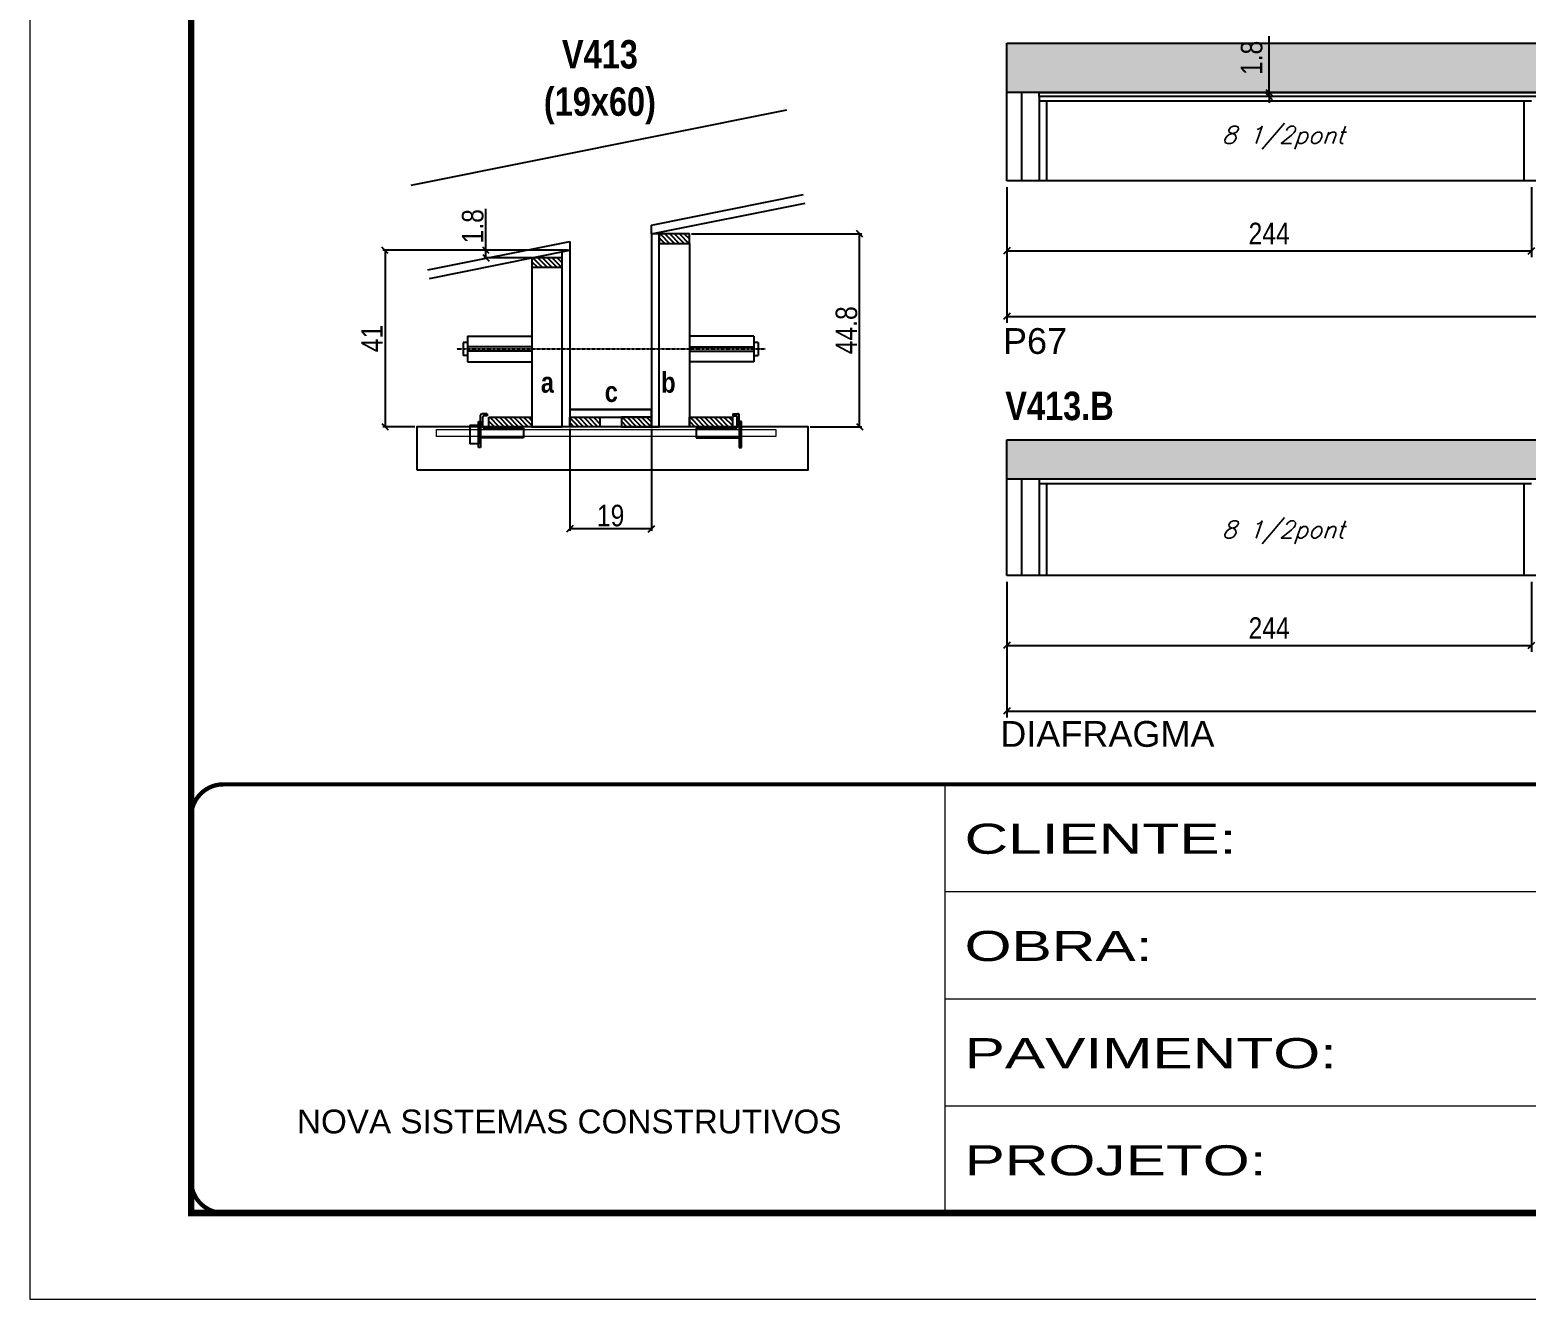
# Model space of a CAD drawing. Extents: x 3309 to 9590, y -2522 to 15424.
# Drawn here: x 6493 to 7189, y 10112 to 10702 of the extents above; entities that cross this region are included whole.
import ezdxf

# ---------------------------------------------------------------- set-up
doc = ezdxf.new("R2010")
doc.units = 0
for name, pattern in [('CONTINUO', [0]), ('DASHED', [0.75, 0.5, -0.25]), ('HIDDEN', [0.375, 0.25, -0.125])]:
    doc.linetypes.add(name, pattern=pattern)
for name, color, linetype in [('5', 5, 'Continuous'), ('barrote', 251, 'Continuous'), ('COTA', 241, 'Continuous'), ('detalhes', 4, 'Continuous'), ('NOMENCLATURA', 7, 'Continuous'), ('Painéis', 200, 'Continuous'), ('presilha', 1, 'Continuous'), ('SARR_2.2x10', 60, 'Continuous'), ('SARR_2.2x7', 40, 'Continuous'), ('SARR_3.5x7', 81, 'Continuous'), ('TENSOR', 3, 'Continuous'), ('texto', 7, 'Continuous')]:
    doc.layers.add(name, color=color, linetype=linetype)
for name, color, linetype, lineweight in [('CONCRETO', 251, 'Continuous', 25), ('Folhas', 255, 'Continuous', 9), ('SARRAFO DE PRESSAO', 251, 'DASHED', 9), ('SCO-___-LAJ', 2, 'Continuous', 0)]:
    doc.layers.add(name, color=color, linetype=linetype, lineweight=lineweight)
doc.styles.add('ARIAL', font='arial.ttf')
doc.styles.add('COTA TECNICA', font='techl___.ttf', dxfattribs={"height": 10})
doc.styles.add('COTA TECNICA 2X', font='techl___.ttf', dxfattribs={"height": 10})
doc.styles.add('Romans', font='romans.shx')
doc.styles.get("Standard").update_dxf_attribs({"font": 'arial.ttf'})
doc.styles.add('TECNICA', font='techb___.ttf', dxfattribs={"height": 10})
doc.styles.add('Tecnologia', font='')
doc.styles.get('Tecnologia').set_extended_font_data('Forgotten Futurist')
doc.dimstyles.new('PAINEL', dxfattribs={"dimtxt": 10, "dimasz": 3, "dimexe": 3, "dimexo": 3, "dimgap": 3, "dimtad": 1, "dimdec": 1, "dimzin": 12, "dimdsep": 46, "dimtxsty": 'COTA TECNICA', "dimblk1": 'OBLIQUE', "dimblk2": 'OBLIQUE', "dimsah": 1, "dimcen": 0.9, "dimclrd": 4, "dimclre": 4, "dimclrt": 240, "dimadec": 1, "dimazin": 3, "dimtfac": 1, "dimtdec": 1, "dimtmove": 0, "dimatfit": 3, "dimfxl": 1, "dimtolj": 1, "dimtzin": 12, "dimarcsym": 0})
doc.dimstyles.new('SECAO', dxfattribs={"dimscale": 0.333333, "dimtxt": 5, "dimasz": 9, "dimexe": 3, "dimexo": 3, "dimgap": 3, "dimtad": 1, "dimdec": 1, "dimlfac": 0.5, "dimzin": 12, "dimdsep": 46, "dimtxsty": 'COTA TECNICA 2X', "dimblk1": 'OBLIQUE', "dimblk2": 'OBLIQUE', "dimsah": 1, "dimcen": 0.9, "dimclrd": 4, "dimclre": 4, "dimclrt": 240, "dimadec": 1, "dimazin": 3, "dimtfac": 1, "dimtdec": 1, "dimtmove": 0, "dimatfit": 3, "dimfxl": 1, "dimtolj": 1, "dimtzin": 12, "dimarcsym": 0})
pattern_1 = [(135, (39979.4781, -112994.537), (-1.122532015, -1.122532015), [])]

# ---------------------------------------------------------------- blocks, each defined once
blk = doc.blocks.new('9999999999')
at = {"color": 30, "linetype": 'CONTINUO'}
for p, q in [((98564.56, 34230.21), (98564.56, 34429.45)), ((98564.56, 34379.64), (99583.98, 34379.64)), ((98564.56, 34329.83), (99487.98, 34329.83)), ((98564.56, 34280.02), (99487.98, 34280.02))]:
    blk.add_line(p, q, dxfattribs=at)
at = {"color": 30, "linetype": 'CONTINUO', "const_width": 2}
blk.add_lwpolyline([(99583.98, 34230.21), (99583.98, 34414.45, 0.414214), (99568.98, 34429.45), (98228.98, 34429.45, 0.414214), (98213.98, 34414.45), (98213.98, 34245.21, 0.414214), (98228.98, 34230.21), (99583.98, 34230.21)], format="xyb", dxfattribs=at)
at = {"layer": 'Folhas'}
blk.add_lwpolyline([(98138.98, 34190.21), (99623.98, 34190.21), (99623.98, 35240.21), (98138.98, 35240.21)], close=True, dxfattribs=at)
at = {"layer": 'Folhas', "color": 30, "const_width": 3}
blk.add_lwpolyline([(98213.98, 34230.21), (99583.98, 34230.21), (99583.98, 35200.21), (98213.98, 35200.21)], close=True, dxfattribs=at)
at = {"color": 7, "linetype": 'Continuous', "ltscale": 5, "style": 'ARIAL'}
blk.add_text('NOVA SISTEMAS CONSTRUTIVOS', height=11.0592, dxfattribs=at).set_placement((98263.19, 34267.21))
at = {"layer": 'Folhas', "color": 7, "style": 'Tecnologia', "width": 1.5}
for s, p in [('CLIENTE:', (98573.65, 34397.17)), ('OBRA:', (98573.65, 34347.31)), ('PAVIMENTO:', (98573.65, 34297.5)), ('PROJETO:', (98573.65, 34247.69))]:
    blk.add_text(s, height=14, dxfattribs=at).set_placement(p)
blk = doc.blocks.new('_Oblique')
at = {"color": 0, "linetype": 'ByBlock', "lineweight": -2}
blk.add_line((-0.5, -0.5), (0.5, 0.5), dxfattribs=at)
blk = doc.blocks.new('*D1113')
at = {"layer": 'COTA', "color": 4, "lineweight": -2, "transparency": 16777216}
for p, q in [((6743.94, 10516.63), (6743.94, 10469.16)), ((6781.94, 10516.63), (6781.94, 10469.16)), ((6781.94, 10470.16), (6743.94, 10470.16))]:
    blk.add_line(p, q, dxfattribs=at)
at = {"layer": 'Defpoints', "color": 0, "transparency": 16777216}
for p in [(6743.94, 10517.63), (6781.94, 10517.63), (6743.94, 10470.16)]:
    blk.add_point(p, dxfattribs=at)
at = {"layer": 'COTA', "color": 4, "lineweight": -2, "transparency": 16777216, "xscale": 3, "yscale": 3, "zscale": 3, "rotation": 180}
blk.add_blockref('_Oblique', (6743.94, 10470.16), dxfattribs=at)
at = {"layer": 'COTA', "color": 4, "lineweight": -2, "transparency": 16777216, "xscale": 3, "yscale": 3, "zscale": 3}
blk.add_blockref('_Oblique', (6781.94, 10470.16), dxfattribs=at)
at = {"layer": 'COTA', "color": 240, "transparency": 16777216, "insert": (6762.94, 10476.25), "char_height": 10, "attachment_point": 5, "style": 'COTA TECNICA 2X'}
blk.add_mtext('\\A1;19', dxfattribs=at)
blk = doc.blocks.new('PRESILHA METÁLICA 1')
at = {"layer": 'presilha'}
for p, q in [((12, 21), (8.6, 21)), ((12, 21), (12, 19.5)), ((0, 13), (6, 13)), ((0, 13), (0, 0)), ((6, 15.5), (7.5, 15.5)), ((6, -2.5), (6, 15.5)), ((6, 13), (6, 0)), ((7.5, 10.6), (7.5, 19.9)), ((7.5, 15.5), (7.5, -2.5)), ((9, 11.6), (9, 18.9)), ((12, 19.5), (9.6, 19.5)), ((37.5, 11), (9.6, 11)), ((37.5, 11), (37.5, 4.1)), ((6, 0), (0, 0)), ((37.5, 4.1), (7.5, 4.1)), ((7.5, -2.5), (6, -2.5))]:
    blk.add_line(p, q, dxfattribs=at)
for centre, radius, start, end in [((8.6, 19.9), 1.14, 90, 180), ((9.6, 18.9), 0.57, 90, 180), ((9.6, 11.6), 0.57, 180, 270)]:
    blk.add_arc(centre, radius, start, end, dxfattribs=at)
blk = doc.blocks.new('PRESILHA METÁLICA 2')
at = {"layer": 'presilha'}
for p, q in [((-5.2, 23.5), (-5.2, 22)), ((-5.2, 23.5), (-1.9, 23.5)), ((-5.2, 22), (-2.8, 22)), ((-2.2, 14.1), (-2.2, 21.4)), ((-0.8, 14.6), (-0.8, 22.4)), ((-30.8, 13.5), (-30.8, 6.6)), ((-30.8, 13.5), (-2.8, 13.5)), ((0.8, 18), (-0.8, 18)), ((-0.8, 18), (-0.8, 0)), ((0.8, 0), (0.8, 18)), ((-30.8, 6.6), (-0.8, 6.6)), ((-0.8, 0), (0.8, 0))]:
    blk.add_line(p, q, dxfattribs=at)
for centre, radius, start, end in [((-2.8, 21.4), 0.57, 0, 90), ((-1.9, 22.4), 1.14, 0, 90), ((-2.8, 14.1), 0.57, 270, 0)]:
    blk.add_arc(centre, radius, start, end, dxfattribs=at)
blk = doc.blocks.new('*D1114')
at = {"layer": 'COTA', "color": 4, "lineweight": -2, "transparency": 16777216}
for p, q in [((6742.94, 10599.64), (6657.03, 10599.64)), ((6658.03, 10599.64), (6658.03, 10517.63)), ((6671.88, 10517.63), (6657.03, 10517.63))]:
    blk.add_line(p, q, dxfattribs=at)
at = {"layer": 'Defpoints', "color": 0, "transparency": 16777216}
for p in [(6743.94, 10599.64), (6658.03, 10517.63), (6672.88, 10517.63)]:
    blk.add_point(p, dxfattribs=at)
at = {"layer": 'COTA', "color": 4, "lineweight": -2, "transparency": 16777216, "xscale": 3, "yscale": 3, "zscale": 3}
for p, rotation in [((6658.03, 10599.64), 90), ((6658.03, 10517.63), 270)]:
    blk.add_blockref('_Oblique', p, dxfattribs=dict(at, rotation=rotation))
at = {"layer": 'COTA', "color": 240, "transparency": 16777216, "insert": (6651.96, 10558.63), "char_height": 10, "attachment_point": 5, "rotation": 90, "style": 'COTA TECNICA 2X'}
blk.add_mtext('\\A1;41', dxfattribs=at)
blk = doc.blocks.new('*D1115')
at = {"layer": 'COTA', "color": 4, "lineweight": -2, "transparency": 16777216}
for p, q in [((6800.54, 10607.24), (6879.73, 10607.24)), ((6878.73, 10517.63), (6878.73, 10607.24)), ((6855.8, 10517.63), (6879.73, 10517.63))]:
    blk.add_line(p, q, dxfattribs=at)
at = {"layer": 'Defpoints', "color": 0, "transparency": 16777216}
for p in [(6799.54, 10607.24), (6878.73, 10607.24), (6854.8, 10517.63)]:
    blk.add_point(p, dxfattribs=at)
at = {"layer": 'COTA', "color": 4, "lineweight": -2, "transparency": 16777216, "xscale": 3, "yscale": 3, "zscale": 3}
for p, rotation in [((6878.73, 10607.24), 90), ((6878.73, 10517.63), 270)]:
    blk.add_blockref('_Oblique', p, dxfattribs=dict(at, rotation=rotation))
at = {"layer": 'COTA', "color": 240, "transparency": 16777216, "insert": (6872.63, 10562.44), "char_height": 10, "attachment_point": 5, "rotation": 90, "style": 'COTA TECNICA 2X'}
blk.add_mtext('\\A1;44.8', dxfattribs=at)
blk = doc.blocks.new('*D1120')
at = {"layer": 'COTA', "color": 4, "lineweight": -2, "transparency": 16777216}
for p, q in [((6947.17, 10628.91), (6947.17, 10565.87)), ((7601.17, 10628.91), (7601.17, 10565.87)), ((6947.17, 10568.87), (7601.17, 10568.87))]:
    blk.add_line(p, q, dxfattribs=at)
at = {"layer": 'Defpoints', "color": 0, "transparency": 16777216}
for p in [(6947.17, 10631.91), (7601.17, 10631.91), (7601.17, 10568.87)]:
    blk.add_point(p, dxfattribs=at)
at = {"layer": 'COTA', "color": 4, "lineweight": -2, "transparency": 16777216, "xscale": 3, "yscale": 3, "zscale": 3, "rotation": 180}
blk.add_blockref('_Oblique', (6947.17, 10568.87), dxfattribs=at)
at = {"layer": 'COTA', "color": 4, "lineweight": -2, "transparency": 16777216, "xscale": 3, "yscale": 3, "zscale": 3}
blk.add_blockref('_Oblique', (7601.17, 10568.87), dxfattribs=at)
at = {"layer": 'COTA', "color": 240, "transparency": 16777216, "insert": (7274.17, 10576.98), "char_height": 10, "attachment_point": 5, "style": 'COTA TECNICA'}
blk.add_mtext('\\A1;654', dxfattribs=at)
blk = doc.blocks.new('*D1116')
at = {"layer": 'COTA', "color": 4, "lineweight": -2, "transparency": 16777216}
for p, q in [((6947.17, 10628.91), (6947.17, 10596.35)), ((7191.17, 10628.91), (7191.17, 10596.35)), ((6947.17, 10599.35), (7191.17, 10599.35))]:
    blk.add_line(p, q, dxfattribs=at)
at = {"layer": 'Defpoints', "color": 0, "transparency": 16777216}
for p in [(6947.17, 10631.91), (7191.17, 10631.91), (7191.17, 10599.35)]:
    blk.add_point(p, dxfattribs=at)
at = {"layer": 'COTA', "color": 4, "lineweight": -2, "transparency": 16777216, "xscale": 3, "yscale": 3, "zscale": 3, "rotation": 180}
blk.add_blockref('_Oblique', (6947.17, 10599.35), dxfattribs=at)
at = {"layer": 'COTA', "color": 4, "lineweight": -2, "transparency": 16777216, "xscale": 3, "yscale": 3, "zscale": 3}
blk.add_blockref('_Oblique', (7191.17, 10599.35), dxfattribs=at)
at = {"layer": 'COTA', "color": 240, "transparency": 16777216, "insert": (7069.17, 10607.43), "char_height": 10, "attachment_point": 5, "style": 'COTA TECNICA'}
blk.add_mtext('\\A1;244', dxfattribs=at)
blk = doc.blocks.new('*D1122')
at = {"layer": 'COTA', "color": 4, "lineweight": -2, "transparency": 16777216}
for p, q in [((6704.94, 10599.64), (6704.94, 10618.92)), ((6742.94, 10599.64), (6703.94, 10599.64)), ((6704.94, 10596.11), (6704.94, 10599.64)), ((6739.34, 10596.11), (6703.94, 10596.11))]:
    blk.add_line(p, q, dxfattribs=at)
at = {"layer": 'Defpoints', "color": 0, "transparency": 16777216}
for p in [(6704.94, 10599.64), (6743.94, 10599.64), (6740.34, 10596.11)]:
    blk.add_point(p, dxfattribs=at)
at = {"layer": 'COTA', "color": 4, "lineweight": -2, "transparency": 16777216, "xscale": 3, "yscale": 3, "zscale": 3}
for p, rotation in [((6704.94, 10599.64), 90), ((6704.94, 10596.11), 270)]:
    blk.add_blockref('_Oblique', p, dxfattribs=dict(at, rotation=rotation))
at = {"layer": 'COTA', "color": 240, "transparency": 16777216, "insert": (6698.85, 10610.78), "char_height": 10, "attachment_point": 5, "rotation": 90, "style": 'COTA TECNICA 2X'}
blk.add_mtext('\\A1;1.8', dxfattribs=at)
blk = doc.blocks.new('*D1124')
at = {"layer": 'COTA', "color": 4, "lineweight": -2, "transparency": 16777216}
for p, q in [((7069.17, 10672.91), (7069.17, 10699.19)), ((7068.08, 10672.91), (7066.17, 10672.91)), ((7068.08, 10671.11), (7066.17, 10671.11)), ((7069.17, 10671.11), (7069.17, 10672.91)), ((7069.17, 10671.11), (7069.17, 10668.11))]:
    blk.add_line(p, q, dxfattribs=at)
at = {"layer": 'Defpoints', "color": 0, "transparency": 16777216}
for p in [(7069.17, 10672.91), (7071.08, 10672.91), (7071.08, 10671.11)]:
    blk.add_point(p, dxfattribs=at)
at = {"layer": 'COTA', "color": 4, "lineweight": -2, "transparency": 16777216, "xscale": 3, "yscale": 3, "zscale": 3}
for p, rotation in [((7069.17, 10672.91), 270), ((7069.17, 10671.11), 90)]:
    blk.add_blockref('_Oblique', p, dxfattribs=dict(at, rotation=rotation))
at = {"layer": 'COTA', "color": 240, "transparency": 16777216, "insert": (7061.08, 10689.05), "char_height": 10, "attachment_point": 5, "rotation": 90, "style": 'COTA TECNICA'}
blk.add_mtext('\\A1;1.8', dxfattribs=at)
blk = doc.blocks.new('*D1127')
at = {"layer": 'COTA', "color": 4, "lineweight": -2, "transparency": 16777216}
for p, q in [((6947.17, 10445.5), (6947.17, 10382.47)), ((7601.17, 10445.5), (7601.17, 10382.47)), ((6947.17, 10385.47), (7601.17, 10385.47))]:
    blk.add_line(p, q, dxfattribs=at)
at = {"layer": 'Defpoints', "color": 0, "transparency": 16777216}
for p in [(6947.17, 10448.5), (7601.17, 10448.5), (7601.17, 10385.47)]:
    blk.add_point(p, dxfattribs=at)
at = {"layer": 'COTA', "color": 4, "lineweight": -2, "transparency": 16777216, "xscale": 3, "yscale": 3, "zscale": 3, "rotation": 180}
blk.add_blockref('_Oblique', (6947.17, 10385.47), dxfattribs=at)
at = {"layer": 'COTA', "color": 4, "lineweight": -2, "transparency": 16777216, "xscale": 3, "yscale": 3, "zscale": 3}
blk.add_blockref('_Oblique', (7601.17, 10385.47), dxfattribs=at)
at = {"layer": 'COTA', "color": 240, "transparency": 16777216, "insert": (7274.17, 10393.58), "char_height": 10, "attachment_point": 5, "style": 'COTA TECNICA'}
blk.add_mtext('\\A1;654', dxfattribs=at)
blk = doc.blocks.new('*D1128')
at = {"layer": 'COTA', "color": 4, "lineweight": -2, "transparency": 16777216}
for p, q in [((6947.17, 10445.5), (6947.17, 10412.95)), ((7191.17, 10445.5), (7191.17, 10412.95)), ((6947.17, 10415.95), (7191.17, 10415.95))]:
    blk.add_line(p, q, dxfattribs=at)
at = {"layer": 'Defpoints', "color": 0, "transparency": 16777216}
for p in [(6947.17, 10448.5), (7191.17, 10448.5), (7191.17, 10415.95)]:
    blk.add_point(p, dxfattribs=at)
at = {"layer": 'COTA', "color": 4, "lineweight": -2, "transparency": 16777216, "xscale": 3, "yscale": 3, "zscale": 3, "rotation": 180}
blk.add_blockref('_Oblique', (6947.17, 10415.95), dxfattribs=at)
at = {"layer": 'COTA', "color": 4, "lineweight": -2, "transparency": 16777216, "xscale": 3, "yscale": 3, "zscale": 3}
blk.add_blockref('_Oblique', (7191.17, 10415.95), dxfattribs=at)
at = {"layer": 'COTA', "color": 240, "transparency": 16777216, "insert": (7069.17, 10424.02), "char_height": 10, "attachment_point": 5, "style": 'COTA TECNICA'}
blk.add_mtext('\\A1;244', dxfattribs=at)

msp = doc.modelspace()

# ---------------------------------------------------------------- hatches: boundary and pattern name
at = {"layer": 'COTA'}
h = msp.add_hatch(dxfattribs=at)
h.set_pattern_fill('AR-CONC', color=256, scale=0.03)
h.set_pattern_definition([(50, (-252.404, -352.7885), (5.46554, -0.4781726), [0.5715, -6.2865]), (355, (-252.404, -352.7885), (-1.0573026, 5.7317054), [0.4572, -5.0292175]), (100.451445, (-251.949, -352.8283), (4.4082374, 5.2535326), [0.4857003, -5.3427073]), (46.1842, (-252.404, -351.2645), (8.1323712, -1.26127), [0.85725, -9.42975]), (96.63556, (-251.7265, -351.3696), (7.122124, 7.4227837), [0.7285507, -8.014068]), (351.18415, (-252.404, -351.2645), (7.122124, 7.4227837), [0.685799, -7.543792]), (21, (-251.642, -351.6455), (4.5484317, -3.067956), [0.5715, -6.2865]), (326, (-251.642, -351.6455), (1.8540609, 5.525639), [0.4572, -5.0292]), (71.451445, (-251.263, -351.901), (6.4024926, 2.457683), [0.4857003, -5.3426981]), (37.5, (-252.4042, -352.7885), (0.0926581, 2.53665117), [0, -4.96824, 0, -5.1054, 0, -5.04825]), (7.5, (-252.4042, -352.7885), (2.0045899, 3.00541724), [0, -2.91084, 0, -4.85394, 0, -1.92405]), (327.5, (-254.1035, -352.7885), (4.06771786, -0.17186232), [0, -1.905, 0, -5.9436, 0, -7.8867]), (317.5, (-254.8655, -352.7885), (4.4438754, 0.7627947), [0, -2.4765, 0, -3.94716, 0, -5.6007])])
h.paths.add_polyline_path([(6947.17, 10695.91), (6947.17, 10672.91), (7601.17, 10672.91), (7601.17, 10695.91)])
h = msp.add_hatch(dxfattribs=at)
h.set_pattern_fill('AR-CONC', color=256, scale=0.03)
h.set_pattern_definition([(50, (-252.404, -533.3907), (5.46554, -0.4781726), [0.5715, -6.2865]), (355, (-252.404, -533.3907), (-1.0573026, 5.7317054), [0.4572, -5.0292175]), (100.451445, (-251.949, -533.4305), (4.4082374, 5.2535326), [0.4857003, -5.3427073]), (46.1842, (-252.404, -531.8667), (8.1323712, -1.26127), [0.85725, -9.42975]), (96.63556, (-251.7265, -531.972), (7.122124, 7.4227837), [0.7285507, -8.014068]), (351.18415, (-252.404, -531.867), (7.122124, 7.4227837), [0.685799, -7.543792]), (21, (-251.642, -532.2477), (4.5484317, -3.067956), [0.5715, -6.2865]), (326, (-251.642, -532.2477), (1.8540609, 5.525639), [0.4572, -5.0292]), (71.451445, (-251.263, -532.5033), (6.4024926, 2.457683), [0.4857003, -5.3426981]), (37.5, (-252.4042, -533.3907), (0.0926581, 2.53665117), [0, -4.96824, 0, -5.1054, 0, -5.04825]), (7.5, (-252.4042, -533.3907), (2.0045899, 3.00541724), [0, -2.91084, 0, -4.85394, 0, -1.92405]), (327.5, (-254.1035, -533.3907), (4.06771786, -0.17186232), [0, -1.905, 0, -5.9436, 0, -7.8867]), (317.5, (-254.8655, -533.3907), (4.4438754, 0.7627947), [0, -2.4765, 0, -3.94716, 0, -5.6007])])
h.paths.add_polyline_path([(7601.17, 10511.5), (6947.17, 10511.5), (6947.17, 10493.3), (7601.17, 10493.3)])
at = {"layer": 'SARR_2.2x10'}
h = msp.add_hatch(dxfattribs=at)
h.set_pattern_fill('ANSI31', color=256, scale=0.5, angle=90)
h.set_pattern_definition([(135, (39899.8781, -112994.537), (-1.122532015, -1.122532015), [])])
h.paths.add_polyline_path([(6706.34, 10522.03), (6706.34, 10517.63), (6726.34, 10517.63), (6726.34, 10522.03)])
h = msp.add_hatch(dxfattribs=at)
h.set_pattern_fill('ANSI31', color=256, scale=0.5, angle=90)
h.set_pattern_definition([(135, (39993.0781, -112994.537), (-1.122532015, -1.122532015), [])])
h.paths.add_polyline_path([(6799.54, 10522.03), (6799.54, 10517.63), (6819.54, 10517.63), (6819.54, 10522.03)])
at = {"layer": 'SARR_2.2x7'}
h = msp.add_hatch(dxfattribs=at)
h.set_pattern_fill('ANSI31', color=256, scale=0.5, angle=90)
h.set_pattern_definition([(135, (39997.0781, -112909.3251), (-1.122532015, -1.122532015), [])])
h.paths.add_polyline_path([(6785.54, 10607.24), (6785.54, 10602.84), (6799.54, 10602.84), (6799.54, 10607.24)])
h = msp.add_hatch(dxfattribs=at)
h.set_pattern_fill('ANSI31', color=256, scale=0.5, angle=90)
h.set_pattern_definition([(135, (39937.8781, -112920.4573), (-1.122532015, -1.122532015), [])])
h.paths.add_polyline_path([(6726.34, 10596.11), (6726.34, 10591.71), (6740.34, 10591.71), (6740.34, 10596.11)])
h = msp.add_hatch(dxfattribs=at)
h.set_pattern_fill('ANSI31', color=256, scale=0.5, angle=90)
h.set_pattern_definition(pattern_1)
h.paths.add_polyline_path([(6757.94, 10517.63), (6757.94, 10522.03), (6743.94, 10522.03), (6743.94, 10517.63)])
h = msp.add_hatch(dxfattribs=at)
h.set_pattern_fill('ANSI31', color=256, scale=0.5, angle=90)
h.set_pattern_definition(pattern_1)
h.paths.add_polyline_path([(6767.94, 10522.03), (6767.94, 10517.63), (6781.94, 10517.63), (6781.94, 10522.03)])

# ---------------------------------------------------------------- linework, layer by layer
at = {"ltscale": 3}
for p, q in [((6694.34, 10556.76), (6694.34, 10550.76)), ((6696.34, 10556.76), (6694.34, 10556.76)), ((6696.34, 10559.76), (6696.34, 10547.76)), ((6696.34, 10559.76), (6726.34, 10559.76)), ((6829.54, 10559.76), (6799.54, 10559.76)), ((6829.54, 10559.76), (6829.54, 10547.76)), ((6831.54, 10556.76), (6829.54, 10556.76)), ((6831.54, 10556.76), (6831.54, 10550.76)), ((6696.34, 10550.76), (6694.34, 10550.76)), ((6726.34, 10554.76), (6696.34, 10554.76)), ((6726.34, 10552.76), (6696.34, 10552.76)), ((6799.54, 10554.76), (6829.54, 10554.76)), ((6799.54, 10552.76), (6829.54, 10552.76)), ((6829.54, 10550.76), (6831.54, 10550.76)), ((6696.34, 10547.76), (6726.34, 10547.76)), ((6829.54, 10547.76), (6799.54, 10547.76))]:
    msp.add_line(p, q, dxfattribs=at)
at = {"layer": 'barrote', "elevation": 0}
msp.add_lwpolyline([(6672.88, 10497.63), (6854.8, 10497.63), (6854.8, 10517.63), (6672.88, 10517.63)], close=True, dxfattribs=at)
at = {"layer": 'CONCRETO', "linetype": 'Continuous'}
for p, q in [((6844.79, 10664.7), (6670.04, 10629.71)), ((6743.94, 10525.63), (6749.5, 10525.63)), ((6749.5, 10525.63), (6781.94, 10525.63))]:
    msp.add_line(p, q, dxfattribs=at)
at = {"layer": 'COTA'}
for p, q in [((6947.17, 10672.91), (6947.17, 10695.91)), ((6947.17, 10695.91), (7601.17, 10695.91)), ((6947.17, 10493.3), (6947.17, 10511.5)), ((6947.17, 10511.5), (7601.17, 10511.5))]:
    msp.add_line(p, q, dxfattribs=at)
msp.add_lwpolyline([(7586.17, 10671.11), (6962.17, 10671.11), (6962.17, 10672.91), (7586.17, 10672.91)], close=True, dxfattribs=at)
at = {"layer": 'Painéis', "linetype": 'ByBlock'}
for p, q in [((7601.17, 10672.91), (6947.17, 10672.91)), ((6947.17, 10631.91), (6947.17, 10672.91)), ((7601.17, 10631.91), (6947.17, 10631.91)), ((7601.17, 10493.3), (6947.17, 10493.3)), ((6947.17, 10448.5), (6947.17, 10493.3)), ((7601.17, 10448.5), (6947.17, 10448.5))]:
    msp.add_line(p, q, dxfattribs=at)
at = {"layer": 'Painéis', "linetype": 'Continuous'}
for p, q in [((6781.94, 10611.32), (6852.64, 10625.48)), ((6781.94, 10607.24), (6853.43, 10621.56)), ((6781.94, 10607.24), (6781.94, 10611.32)), ((6677.89, 10590.49), (6743.94, 10603.72)), ((6678.67, 10586.57), (6743.94, 10599.64)), ((6743.94, 10603.72), (6743.94, 10525.63))]:
    msp.add_line(p, q, dxfattribs=at)
at = {"layer": 'Painéis', "linetype": 'Continuous', "elevation": 0}
for points in [[(6785.54, 10517.63), (6785.54, 10607.24), (6781.94, 10607.24), (6781.94, 10517.63)], [(6740.34, 10517.63), (6740.34, 10599.64), (6743.94, 10599.64), (6743.94, 10517.63)], [(6781.94, 10525.63), (6743.94, 10525.63), (6743.94, 10522.03), (6781.94, 10522.03)]]:
    msp.add_lwpolyline(points, close=True, dxfattribs=at)
at = {"layer": 'SARR_2.2x10', "elevation": 0}
for points in [[(6706.34, 10522.03), (6726.34, 10522.03), (6726.34, 10517.63), (6706.34, 10517.63)], [(6799.54, 10522.03), (6819.54, 10522.03), (6819.54, 10517.63), (6799.54, 10517.63)]]:
    msp.add_lwpolyline(points, close=True, dxfattribs=at)
at = {"layer": 'SARR_2.2x7', "linetype": 'Continuous'}
for p, q in [((6954.17, 10631.91), (6954.17, 10672.91)), ((7191.17, 10668.91), (6962.17, 10668.91)), ((6954.17, 10448.5), (6954.17, 10493.3)), ((7191.17, 10491.1), (6962.17, 10491.1))]:
    msp.add_line(p, q, dxfattribs=at)
at = {"layer": 'SARR_2.2x7', "elevation": 0}
for points in [[(6799.54, 10607.24), (6785.54, 10607.24), (6785.54, 10602.84), (6799.54, 10602.84)], [(6740.34, 10596.11), (6726.34, 10596.11), (6726.34, 10591.71), (6740.34, 10591.71)], [(6743.94, 10522.03), (6757.94, 10522.03), (6757.94, 10517.63), (6743.94, 10517.63)], [(6781.94, 10522.03), (6767.94, 10522.03), (6767.94, 10517.63), (6781.94, 10517.63)]]:
    msp.add_lwpolyline(points, close=True, dxfattribs=at)
at = {"layer": 'SARR_3.5x7'}
for p, q in [((6962.17, 10671.11), (6962.17, 10631.91)), ((6965.67, 10668.91), (6965.67, 10631.91)), ((7187.67, 10668.91), (7187.67, 10631.91)), ((6962.17, 10493.3), (6962.17, 10448.5)), ((6965.67, 10491.1), (6965.67, 10448.5)), ((7187.67, 10491.1), (7187.67, 10448.5))]:
    msp.add_line(p, q, dxfattribs=at)
at = {"layer": 'SARR_3.5x7', "elevation": 0}
for points in [[(6785.54, 10602.84), (6799.54, 10602.84), (6799.54, 10517.63), (6785.54, 10517.63)], [(6740.34, 10596.11), (6726.34, 10596.11), (6726.34, 10517.63), (6740.34, 10517.63)]]:
    msp.add_lwpolyline(points, close=True, dxfattribs=at)
at = {"layer": 'SCO-___-LAJ', "color": 1, "elevation": 0}
msp.add_lwpolyline([(6681.89, 10516.3), (6839.72, 10516.3), (6839.72, 10513.1), (6681.89, 10513.1)], close=True, dxfattribs=at)
at = {"layer": 'TENSOR', "linetype": 'HIDDEN', "ltscale": 0.5}
msp.add_line((6691.34, 10553.76), (6834.84, 10553.76), dxfattribs=at)

# ---------------------------------------------------------------- block references
at = {"layer": 'presilha', "xscale": 0.6666666666666666, "yscale": 0.6666666666666666, "zscale": 0.6666666666666666}
for name, p in [('PRESILHA METÁLICA 1', (6697.47, 10509.67, 0)), ('PRESILHA METÁLICA 2', (6823.22, 10508, 0))]:
    msp.add_blockref(name, p, dxfattribs=at)
at = {"layer": 'SARRAFO DE PRESSAO', "color": 6, "linetype": 'ByBlock'}
msp.add_blockref('9999999999', (-91646.11, -24078.07), dxfattribs=at)

# ---------------------------------------------------------------- texts
at = {"layer": '5', "linetype": 'Continuous'}
for s, p in [('P67', (6945.38, 10551.44)), ('DIAFRAGMA', (6944.14, 10368.82))]:
    msp.add_text(s, height=12, rotation=0.00004, dxfattribs=at).set_placement(p)
at = {"layer": 'detalhes', "style": 'TECNICA'}
for s, p in [('b', (6786.44, 10533.42, 0)), ('a', (6730.47, 10533.43, 0)), ('c', (6760.18, 10529.1, 0))]:
    msp.add_text(s, height=9.6, dxfattribs=at).set_placement(p)
at = {"layer": 'NOMENCLATURA', "style": 'TECNICA'}
msp.add_text('V413.B', height=13.2, dxfattribs=at).set_placement((6946.46, 10520.69))
at = {"layer": 'NOMENCLATURA', "insert": (6757.94, 10697.33, 0), "char_height": 13.2, "attachment_point": 2, "style": 'TECNICA'}
msp.add_mtext_dynamic_manual_height_columns('V413\\P(19x60)', width=300.2766, gutter_width=1, heights=[0], dxfattribs=at)
at = {"layer": 'texto', "color": 2, "char_height": 8, "attachment_point": 5, "style": 'Romans'}
for insert in [(7075.67, 10651.91), (7075.67, 10468.5)]:
    msp.add_mtext('{\\Q19;\\C256;8 1/2pont}', dxfattribs=dict(at, insert=insert))

# ---------------------------------------------------------------- dimensions: what is measured, and where the dimension line sits
at = {"layer": 'COTA'}
for base, p1, p2, dimstyle, picture, middle in [((7069.17, 10672.91), (7071.08, 10671.11), (7071.08, 10672.91), 'PAINEL', '*D1124', (7061.08, 10689.05)), ((6704.94, 10599.64), (6740.34, 10596.11), (6743.94, 10599.64), 'SECAO', '*D1122', (6698.85, 10610.78)), ((6878.73, 10607.24), (6854.8, 10517.63), (6799.54, 10607.24), 'SECAO', '*D1115', (6872.63, 10562.44)), ((6658.03, 10517.63), (6743.94, 10599.64), (6672.88, 10517.63), 'SECAO', '*D1114', (6651.96, 10558.63))]:
    dim = msp.add_linear_dim(base=base, p1=p1, p2=p2, angle=90, dimstyle=dimstyle, dxfattribs=at)
    dim.commit()
    dim.dimension.update_dxf_attribs({"geometry": picture, "text_midpoint": middle})
for base, p1, p2, picture, middle in [((7601.17, 10568.87), (6947.17, 10631.91), (7601.17, 10631.91), '*D1120', (7274.17, 10576.98)), ((7191.17, 10599.35), (6947.17, 10631.91), (7191.17, 10631.91), '*D1116', (7069.17, 10607.43)), ((7601.17, 10385.47), (6947.17, 10448.5), (7601.17, 10448.5), '*D1127', (7274.17, 10393.58)), ((7191.17, 10415.95), (6947.17, 10448.5), (7191.17, 10448.5), '*D1128', (7069.17, 10424.02))]:
    dim = msp.add_linear_dim(base=base, p1=p1, p2=p2, dimstyle='PAINEL', dxfattribs=at)
    dim.commit()
    dim.dimension.update_dxf_attribs({"geometry": picture, "text_midpoint": middle})
dim = msp.add_linear_dim(base=(6743.94, 10470.16, 0), p1=(6781.94, 10517.63, 0), p2=(6743.94, 10517.63, 0), angle=180, dimstyle='SECAO', dxfattribs=at)
dim.commit()
dim.dimension.update_dxf_attribs({"geometry": '*D1113', "text_midpoint": (6762.94, 10470.16, 0), "dimtype": 160})

doc.saveas('drawing.dxf')
